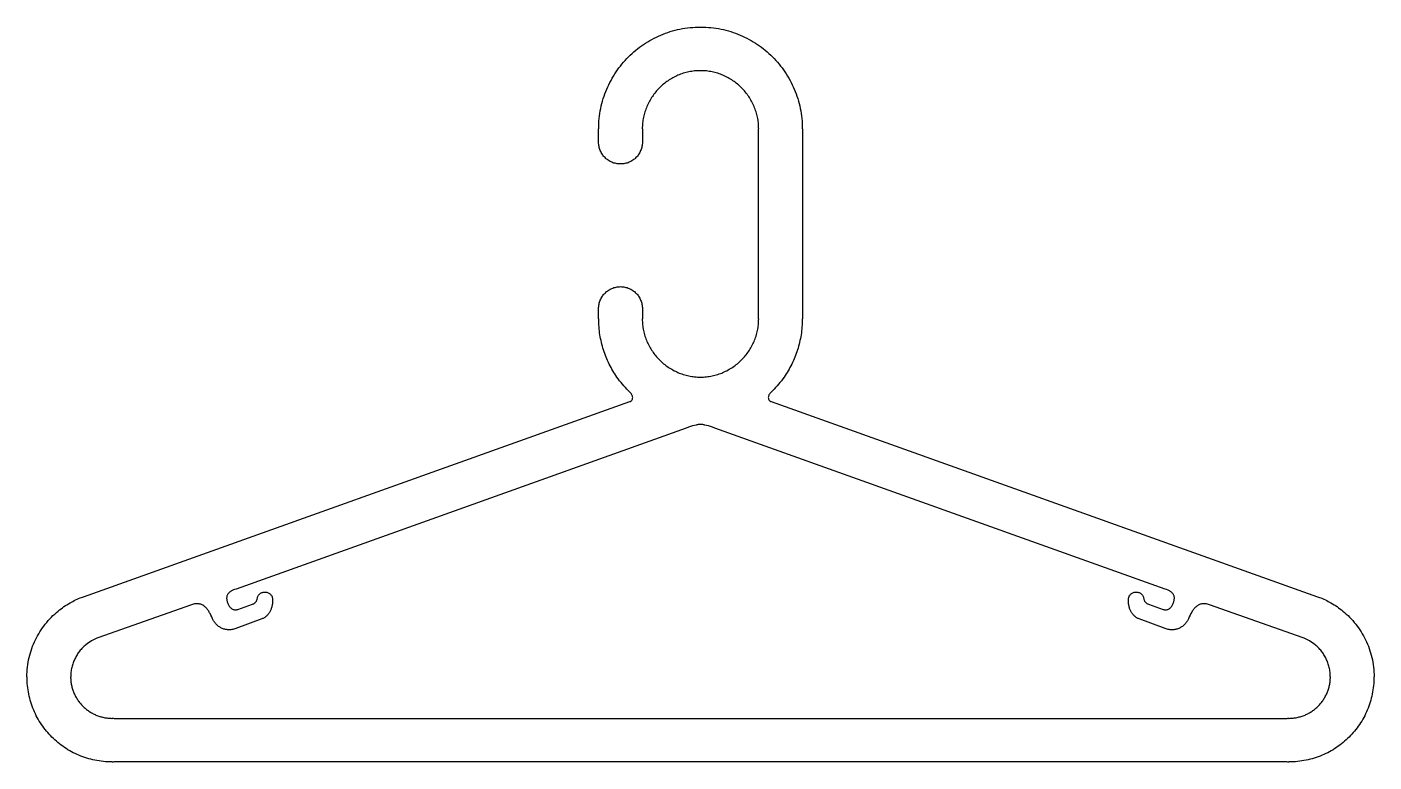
# Model space of a CAD drawing. Extents: x 27 to 2943, y 104 to 2866.
# Drawn here: x 2481 to 2942.5, y 1328.2 to 1580 of the extents above; entities that cross this region are included whole.
import ezdxf

# ---------------------------------------------------------------- set-up
doc = ezdxf.new("R2010")
doc.units = 0
doc.layers.add('IMPORT_-_HANGER_PACK_EPS', color=18, linetype='CONTINUOUS')

msp = doc.modelspace()

# ---------------------------------------------------------------- linework, layer by layer
at = {"layer": 'IMPORT_-_HANGER_PACK_EPS'}
msp.add_lwpolyline([(2711.74, 1460.04), (2711.74, 1460.04), (2712.25, 1460.05), (2712.76, 1460.07), (2713.26, 1460.1), (2713.76, 1460.15), (2714.26, 1460.2), (2714.75, 1460.27), (2715.24, 1460.36), (2715.73, 1460.45), (2716.21, 1460.56), (2716.69, 1460.68), (2717.16, 1460.81), (2717.63, 1460.95), (2718.09, 1461.1), (2718.55, 1461.26), (2719, 1461.44), (2719.45, 1461.62), (2719.89, 1461.82), (2720.33, 1462.03), (2720.76, 1462.24), (2721.19, 1462.47), (2721.61, 1462.71), (2722.03, 1462.95), (2722.43, 1463.21), (2722.84, 1463.48), (2723.23, 1463.75), (2723.62, 1464.04), (2724, 1464.33), (2724.37, 1464.63), (2724.74, 1464.94), (2725.1, 1465.26), (2725.45, 1465.59), (2725.8, 1465.93), (2726.13, 1466.27), (2726.46, 1466.62), (2726.78, 1466.98), (2727.09, 1467.35), (2727.39, 1467.72), (2727.69, 1468.1), (2727.97, 1468.49), (2728.25, 1468.89), (2728.51, 1469.29), (2728.77, 1469.7), (2729.02, 1470.11), (2729.25, 1470.53), (2729.48, 1470.96), (2729.7, 1471.39), (2729.9, 1471.83), (2730.1, 1472.27), (2730.29, 1472.72), (2730.46, 1473.17), (2730.62, 1473.63), (2730.78, 1474.1), (2730.92, 1474.57), (2731.05, 1475.04), (2731.17, 1475.52), (2731.27, 1476), (2731.37, 1476.48), (2731.45, 1476.97), (2731.52, 1477.46), (2731.58, 1477.96), (2731.62, 1478.46), (2731.65, 1478.96), (2731.67, 1479.47), (2731.68, 1479.98), (2731.65, 1479.98), (2731.65, 1479.98), (2731.65, 1545.05), (2731.65, 1545.05), (2731.68, 1545.05), (2731.67, 1545.56), (2731.65, 1546.06), (2731.62, 1546.57), (2731.58, 1547.07), (2731.52, 1547.56), (2731.45, 1548.06), (2731.37, 1548.55), (2731.27, 1549.03), (2731.17, 1549.51), (2731.05, 1549.99), (2730.92, 1550.46), (2730.78, 1550.93), (2730.62, 1551.39), (2730.46, 1551.85), (2730.29, 1552.31), (2730.1, 1552.76), (2729.9, 1553.2), (2729.7, 1553.64), (2729.48, 1554.07), (2729.25, 1554.49), (2729.02, 1554.92), (2728.77, 1555.33), (2728.51, 1555.74), (2728.25, 1556.14), (2727.97, 1556.53), (2727.69, 1556.92), (2727.39, 1557.3), (2727.09, 1557.68), (2726.78, 1558.04), (2726.46, 1558.4), (2726.13, 1558.76), (2725.8, 1559.1), (2725.45, 1559.44), (2725.1, 1559.76), (2724.74, 1560.08), (2724.37, 1560.4), (2724, 1560.7), (2723.62, 1560.99), (2723.23, 1561.28), (2722.84, 1561.55), (2722.43, 1561.82), (2722.03, 1562.07), (2721.61, 1562.32), (2721.19, 1562.56), (2720.76, 1562.78), (2720.33, 1563), (2719.89, 1563.21), (2719.45, 1563.4), (2719, 1563.59), (2718.55, 1563.76), (2718.09, 1563.93), (2717.63, 1564.08), (2717.16, 1564.22), (2716.69, 1564.35), (2716.21, 1564.47), (2715.73, 1564.58), (2715.24, 1564.67), (2714.75, 1564.75), (2714.26, 1564.82), (2713.76, 1564.88), (2713.26, 1564.93), (2712.76, 1564.96), (2712.25, 1564.98), (2711.74, 1564.98), (2711.74, 1564.95), (2711.74, 1564.95), (2711.74, 1564.95), (2711.74, 1564.98), (2711.23, 1564.98), (2710.73, 1564.96), (2710.22, 1564.93), (2709.72, 1564.88), (2709.23, 1564.82), (2708.73, 1564.75), (2708.24, 1564.67), (2707.76, 1564.58), (2707.28, 1564.47), (2706.8, 1564.35), (2706.33, 1564.22), (2705.86, 1564.08), (2705.39, 1563.93), (2704.93, 1563.76), (2704.48, 1563.59), (2704.03, 1563.4), (2703.59, 1563.21), (2703.15, 1563), (2702.72, 1562.78), (2702.29, 1562.56), (2701.87, 1562.32), (2701.46, 1562.07), (2701.05, 1561.82), (2700.65, 1561.55), (2700.25, 1561.28), (2699.87, 1560.99), (2699.48, 1560.7), (2699.11, 1560.4), (2698.74, 1560.08), (2698.38, 1559.77), (2698.03, 1559.44), (2697.69, 1559.1), (2697.35, 1558.76), (2697.02, 1558.4), (2696.7, 1558.05), (2696.39, 1557.68), (2696.09, 1557.3), (2695.8, 1556.92), (2695.51, 1556.53), (2695.24, 1556.14), (2694.97, 1555.74), (2694.71, 1555.33), (2694.47, 1554.92), (2694.23, 1554.5), (2694, 1554.07), (2693.79, 1553.64), (2693.58, 1553.2), (2693.38, 1552.76), (2693.2, 1552.31), (2693.02, 1551.85), (2692.86, 1551.39), (2692.71, 1550.93), (2692.57, 1550.46), (2692.44, 1549.99), (2692.32, 1549.51), (2692.21, 1549.03), (2692.12, 1548.54), (2692.04, 1548.06), (2691.97, 1547.56), (2691.91, 1547.07), (2691.86, 1546.57), (2691.83, 1546.06), (2691.81, 1545.56), (2691.8, 1545.05), (2691.83, 1545.05), (2691.83, 1545.05), (2691.83, 1540.52), (2691.82, 1540.13), (2691.79, 1539.75), (2691.75, 1539.37), (2691.68, 1539), (2691.6, 1538.64), (2691.5, 1538.29), (2691.38, 1537.94), (2691.24, 1537.6), (2691.09, 1537.26), (2690.93, 1536.94), (2690.75, 1536.63), (2690.55, 1536.32), (2690.34, 1536.03), (2690.12, 1535.75), (2689.88, 1535.47), (2689.64, 1535.21), (2689.38, 1534.96), (2689.1, 1534.73), (2688.82, 1534.51), (2688.53, 1534.3), (2688.22, 1534.1), (2687.91, 1533.92), (2687.58, 1533.76), (2687.25, 1533.61), (2686.91, 1533.47), (2686.56, 1533.35), (2686.21, 1533.25), (2685.84, 1533.17), (2685.48, 1533.1), (2685.1, 1533.05), (2684.72, 1533.03), (2684.33, 1533.02), (2683.95, 1533.03), (2683.57, 1533.05), (2683.19, 1533.1), (2682.82, 1533.17), (2682.46, 1533.25), (2682.1, 1533.35), (2681.75, 1533.47), (2681.41, 1533.61), (2681.08, 1533.76), (2680.76, 1533.92), (2680.44, 1534.1), (2680.14, 1534.3), (2679.85, 1534.51), (2679.56, 1534.73), (2679.29, 1534.96), (2679.03, 1535.21), (2678.78, 1535.47), (2678.55, 1535.75), (2678.32, 1536.03), (2678.11, 1536.32), (2677.92, 1536.63), (2677.74, 1536.94), (2677.57, 1537.26), (2677.42, 1537.6), (2677.29, 1537.94), (2677.17, 1538.29), (2677.07, 1538.64), (2676.99, 1539), (2676.92, 1539.37), (2676.87, 1539.75), (2676.84, 1540.13), (2676.83, 1540.52), (2676.83, 1545.05), (2676.83, 1545.05), (2676.86, 1545.05), (2676.87, 1545.95), (2676.91, 1546.84), (2676.96, 1547.73), (2677.04, 1548.61), (2677.14, 1549.49), (2677.27, 1550.36), (2677.41, 1551.22), (2677.57, 1552.07), (2677.76, 1552.92), (2677.96, 1553.76), (2678.19, 1554.59), (2678.43, 1555.42), (2678.7, 1556.23), (2678.98, 1557.04), (2679.29, 1557.83), (2679.61, 1558.62), (2679.95, 1559.4), (2680.31, 1560.17), (2680.68, 1560.92), (2681.08, 1561.67), (2681.49, 1562.41), (2681.92, 1563.13), (2682.36, 1563.85), (2682.82, 1564.55), (2683.3, 1565.24), (2683.8, 1565.91), (2684.31, 1566.58), (2684.83, 1567.23), (2685.37, 1567.87), (2685.93, 1568.5), (2686.5, 1569.11), (2687.08, 1569.71), (2687.68, 1570.29), (2688.29, 1570.86), (2688.92, 1571.42), (2689.56, 1571.96), (2690.21, 1572.48), (2690.87, 1572.99), (2691.55, 1573.48), (2692.24, 1573.96), (2692.94, 1574.42), (2693.66, 1574.87), (2694.38, 1575.3), (2695.12, 1575.71), (2695.86, 1576.1), (2696.62, 1576.48), (2697.39, 1576.84), (2698.17, 1577.18), (2698.95, 1577.5), (2699.75, 1577.81), (2700.56, 1578.09), (2701.37, 1578.35), (2702.19, 1578.6), (2703.03, 1578.82), (2703.87, 1579.03), (2704.71, 1579.22), (2705.57, 1579.38), (2706.43, 1579.52), (2707.3, 1579.64), (2708.18, 1579.74), (2709.06, 1579.82), (2709.95, 1579.88), (2710.84, 1579.91), (2711.74, 1579.93), (2711.74, 1579.95), (2711.74, 1579.95), (2711.74, 1579.95), (2711.74, 1579.93), (2712.64, 1579.91), (2713.54, 1579.88), (2714.43, 1579.82), (2715.31, 1579.74), (2716.18, 1579.64), (2717.05, 1579.52), (2717.92, 1579.38), (2718.77, 1579.22), (2719.62, 1579.03), (2720.46, 1578.83), (2721.29, 1578.6), (2722.11, 1578.35), (2722.93, 1578.09), (2723.73, 1577.81), (2724.53, 1577.5), (2725.32, 1577.18), (2726.1, 1576.84), (2726.86, 1576.48), (2727.62, 1576.1), (2728.37, 1575.71), (2729.1, 1575.3), (2729.83, 1574.87), (2730.54, 1574.42), (2731.24, 1573.96), (2731.93, 1573.48), (2732.61, 1572.99), (2733.28, 1572.48), (2733.93, 1571.96), (2734.57, 1571.42), (2735.19, 1570.86), (2735.8, 1570.29), (2736.4, 1569.71), (2736.99, 1569.11), (2737.56, 1568.5), (2738.11, 1567.87), (2738.65, 1567.23), (2739.18, 1566.58), (2739.69, 1565.91), (2740.18, 1565.24), (2740.66, 1564.55), (2741.12, 1563.85), (2741.57, 1563.13), (2742, 1562.41), (2742.41, 1561.67), (2742.8, 1560.92), (2743.18, 1560.17), (2743.54, 1559.4), (2743.88, 1558.62), (2744.2, 1557.83), (2744.5, 1557.04), (2744.79, 1556.23), (2745.05, 1555.42), (2745.3, 1554.59), (2745.52, 1553.76), (2745.73, 1552.92), (2745.91, 1552.07), (2746.08, 1551.22), (2746.22, 1550.36), (2746.34, 1549.49), (2746.44, 1548.61), (2746.52, 1547.73), (2746.58, 1546.84), (2746.61, 1545.95), (2746.62, 1545.05), (2746.65, 1545.05), (2746.65, 1545.05), (2746.65, 1479.98), (2746.65, 1479.98), (2746.62, 1479.98), (2746.62, 1479.29), (2746.59, 1478.6), (2746.56, 1477.91), (2746.51, 1477.23), (2746.45, 1476.55), (2746.38, 1475.87), (2746.3, 1475.2), (2746.2, 1474.53), (2746.09, 1473.87), (2745.96, 1473.21), (2745.83, 1472.56), (2745.68, 1471.91), (2745.52, 1471.26), (2745.35, 1470.62), (2745.16, 1469.98), (2744.97, 1469.35), (2744.76, 1468.73), (2744.54, 1468.1), (2744.31, 1467.49), (2744.07, 1466.88), (2743.82, 1466.28), (2743.56, 1465.68), (2743.29, 1465.09), (2743, 1464.5), (2742.71, 1463.92), (2742.4, 1463.35), (2742.09, 1462.78), (2741.76, 1462.22), (2741.42, 1461.66), (2741.08, 1461.12), (2740.72, 1460.58), (2740.36, 1460.04), (2740.36, 1460.04), (2739.91, 1459.41), (2739.45, 1458.8), (2738.97, 1458.19), (2738.48, 1457.59), (2737.98, 1457.01), (2737.47, 1456.43), (2736.94, 1455.87), (2736.4, 1455.32), (2735.89, 1454.82), (2735.89, 1454.82), (2735.69, 1454.62), (2735.5, 1454.41), (2735.34, 1454.19), (2735.21, 1453.97), (2735.11, 1453.74), (2735.04, 1453.52), (2735, 1453.29), (2734.98, 1453.07), (2734.99, 1452.86), (2735.02, 1452.66), (2735.08, 1452.46), (2735.16, 1452.28), (2735.27, 1452.12), (2735.4, 1451.97), (2735.47, 1451.9), (2735.55, 1451.84), (2735.63, 1451.78), (2735.72, 1451.73), (2735.82, 1451.68), (2735.92, 1451.64), (2735.92, 1451.64), (2923.18, 1384.84), (2923.18, 1384.84), (2923.49, 1384.72), (2923.78, 1384.6), (2924.31, 1384.39), (2924.82, 1384.18), (2925.33, 1383.96), (2925.83, 1383.73), (2926.32, 1383.49), (2926.8, 1383.24), (2927.28, 1382.99), (2927.74, 1382.73), (2928.27, 1382.42), (2928.8, 1382.1), (2929.31, 1381.77), (2929.83, 1381.42), (2930.33, 1381.07), (2930.83, 1380.7), (2931.33, 1380.32), (2931.82, 1379.93), (2932.42, 1379.42), (2933.01, 1378.89), (2933.59, 1378.35), (2934.15, 1377.79), (2934.7, 1377.22), (2935.23, 1376.63), (2935.75, 1376.03), (2936.24, 1375.42), (2936.73, 1374.79), (2937.19, 1374.15), (2937.64, 1373.5), (2938.07, 1372.83), (2938.49, 1372.15), (2938.88, 1371.46), (2939.26, 1370.76), (2939.62, 1370.05), (2939.96, 1369.32), (2940.28, 1368.59), (2940.57, 1367.85), (2940.85, 1367.09), (2941.11, 1366.33), (2941.35, 1365.55), (2941.57, 1364.77), (2941.76, 1363.98), (2941.94, 1363.18), (2942.09, 1362.37), (2942.22, 1361.56), (2942.33, 1360.74), (2942.41, 1359.91), (2942.47, 1359.07), (2942.51, 1358.23), (2942.52, 1357.38), (2942.52, 1357.38), (2942.49, 1357.38), (2942.48, 1356.63), (2942.45, 1355.88), (2942.4, 1355.13), (2942.34, 1354.39), (2942.25, 1353.66), (2942.15, 1352.93), (2942.03, 1352.21), (2941.9, 1351.49), (2941.74, 1350.78), (2941.57, 1350.08), (2941.38, 1349.38), (2941.18, 1348.69), (2940.96, 1348.01), (2940.72, 1347.33), (2940.47, 1346.67), (2940.2, 1346.01), (2939.92, 1345.36), (2939.62, 1344.72), (2939.31, 1344.08), (2938.98, 1343.46), (2938.63, 1342.85), (2938.28, 1342.24), (2937.91, 1341.64), (2937.52, 1341.06), (2937.12, 1340.48), (2936.71, 1339.92), (2936.28, 1339.36), (2935.85, 1338.82), (2935.4, 1338.28), (2934.93, 1337.76), (2934.46, 1337.25), (2933.97, 1336.75), (2933.47, 1336.26), (2932.96, 1335.79), (2932.44, 1335.32), (2931.9, 1334.87), (2931.36, 1334.43), (2930.8, 1334.01), (2930.24, 1333.6), (2929.66, 1333.2), (2929.08, 1332.81), (2928.48, 1332.44), (2927.87, 1332.08), (2927.26, 1331.74), (2926.63, 1331.41), (2926, 1331.1), (2925.36, 1330.8), (2924.71, 1330.52), (2924.05, 1330.25), (2923.38, 1330), (2922.71, 1329.76), (2922.03, 1329.54), (2921.34, 1329.33), (2920.64, 1329.15), (2919.94, 1328.98), (2919.23, 1328.82), (2918.51, 1328.69), (2917.79, 1328.57), (2917.06, 1328.46), (2916.33, 1328.38), (2915.59, 1328.32), (2914.84, 1328.27), (2914.09, 1328.24), (2913.34, 1328.23), (2913.34, 1328.2), (2913.34, 1328.2), (2913, 1328.21), (2912.67, 1328.23), (2711.74, 1328.23), (2510.81, 1328.23), (2510.48, 1328.21), (2510.15, 1328.2), (2510.14, 1328.2), (2510.14, 1328.23), (2509.39, 1328.24), (2508.64, 1328.27), (2507.89, 1328.32), (2507.16, 1328.38), (2506.42, 1328.46), (2505.69, 1328.57), (2504.97, 1328.69), (2504.25, 1328.82), (2503.54, 1328.98), (2502.84, 1329.15), (2502.15, 1329.33), (2501.46, 1329.54), (2500.77, 1329.76), (2500.1, 1330), (2499.43, 1330.25), (2498.77, 1330.52), (2498.12, 1330.8), (2497.48, 1331.1), (2496.85, 1331.41), (2496.23, 1331.74), (2495.61, 1332.08), (2495.01, 1332.44), (2494.41, 1332.81), (2493.82, 1333.2), (2493.25, 1333.6), (2492.68, 1334.01), (2492.13, 1334.43), (2491.58, 1334.87), (2491.05, 1335.32), (2490.53, 1335.79), (2490.01, 1336.26), (2489.51, 1336.75), (2489.03, 1337.25), (2488.55, 1337.76), (2488.09, 1338.28), (2487.64, 1338.82), (2487.2, 1339.36), (2486.77, 1339.92), (2486.36, 1340.48), (2485.96, 1341.06), (2485.58, 1341.64), (2485.21, 1342.24), (2484.85, 1342.85), (2484.51, 1343.46), (2484.18, 1344.08), (2483.86, 1344.72), (2483.57, 1345.36), (2483.28, 1346.01), (2483.01, 1346.67), (2482.76, 1347.33), (2482.52, 1348.01), (2482.3, 1348.69), (2482.1, 1349.38), (2481.91, 1350.08), (2481.74, 1350.78), (2481.59, 1351.49), (2481.45, 1352.21), (2481.33, 1352.93), (2481.23, 1353.66), (2481.15, 1354.39), (2481.08, 1355.13), (2481.03, 1355.88), (2481.01, 1356.63), (2481, 1357.38), (2480.97, 1357.38), (2480.97, 1357.38), (2480.98, 1358.23), (2481.02, 1359.07), (2481.08, 1359.91), (2481.16, 1360.74), (2481.27, 1361.56), (2481.39, 1362.37), (2481.55, 1363.18), (2481.72, 1363.98), (2481.92, 1364.77), (2482.13, 1365.55), (2482.37, 1366.33), (2482.63, 1367.09), (2482.91, 1367.85), (2483.21, 1368.59), (2483.53, 1369.32), (2483.87, 1370.05), (2484.23, 1370.76), (2484.6, 1371.46), (2485, 1372.15), (2485.41, 1372.83), (2485.84, 1373.5), (2486.29, 1374.15), (2486.76, 1374.79), (2487.24, 1375.42), (2487.74, 1376.03), (2488.25, 1376.63), (2488.79, 1377.22), (2489.33, 1377.79), (2489.89, 1378.35), (2490.47, 1378.89), (2491.06, 1379.42), (2491.67, 1379.93), (2492.16, 1380.32), (2492.65, 1380.7), (2493.15, 1381.07), (2493.66, 1381.42), (2494.17, 1381.77), (2494.69, 1382.1), (2495.21, 1382.42), (2495.74, 1382.73), (2496.21, 1382.99), (2496.68, 1383.24), (2497.17, 1383.49), (2497.66, 1383.73), (2498.16, 1383.96), (2498.66, 1384.18), (2499.18, 1384.39), (2499.7, 1384.6), (2500, 1384.72), (2500.3, 1384.84), (2500.3, 1384.84), (2687.56, 1451.64), (2687.67, 1451.68), (2687.76, 1451.73), (2687.85, 1451.78), (2687.94, 1451.84), (2688.09, 1451.97), (2688.22, 1452.12), (2688.33, 1452.28), (2688.41, 1452.46), (2688.47, 1452.66), (2688.5, 1452.86), (2688.51, 1453.07), (2688.49, 1453.29), (2688.44, 1453.52), (2688.37, 1453.74), (2688.27, 1453.97), (2688.14, 1454.19), (2687.99, 1454.41), (2687.8, 1454.62), (2687.59, 1454.82), (2687.59, 1454.82), (2687.08, 1455.32), (2686.54, 1455.87), (2686.02, 1456.43), (2685.5, 1457.01), (2685, 1457.59), (2684.51, 1458.19), (2684.04, 1458.8), (2683.58, 1459.41), (2683.13, 1460.04), (2682.76, 1460.58), (2682.41, 1461.12), (2682.06, 1461.66), (2681.72, 1462.22), (2681.4, 1462.78), (2681.08, 1463.35), (2680.78, 1463.92), (2680.48, 1464.5), (2680.2, 1465.09), (2679.93, 1465.68), (2679.66, 1466.28), (2679.41, 1466.88), (2679.17, 1467.49), (2678.94, 1468.1), (2678.72, 1468.73), (2678.52, 1469.35), (2678.32, 1469.98), (2678.14, 1470.62), (2677.96, 1471.26), (2677.8, 1471.9), (2677.66, 1472.56), (2677.52, 1473.21), (2677.4, 1473.87), (2677.29, 1474.53), (2677.19, 1475.2), (2677.1, 1475.87), (2677.03, 1476.55), (2676.97, 1477.23), (2676.92, 1477.91), (2676.89, 1478.6), (2676.87, 1479.29), (2676.86, 1479.98), (2676.83, 1479.98), (2676.83, 1479.98), (2676.83, 1483.51), (2676.84, 1483.89), (2676.87, 1484.27), (2676.92, 1484.65), (2676.99, 1485.02), (2677.07, 1485.38), (2677.17, 1485.74), (2677.29, 1486.09), (2677.42, 1486.43), (2677.57, 1486.76), (2677.74, 1487.08), (2677.92, 1487.4), (2678.11, 1487.7), (2678.32, 1488), (2678.55, 1488.28), (2678.78, 1488.55), (2679.03, 1488.81), (2679.29, 1489.06), (2679.56, 1489.3), (2679.85, 1489.52), (2680.14, 1489.73), (2680.44, 1489.92), (2680.76, 1490.1), (2681.08, 1490.27), (2681.41, 1490.42), (2681.75, 1490.55), (2682.1, 1490.67), (2682.46, 1490.77), (2682.82, 1490.86), (2683.19, 1490.92), (2683.57, 1490.97), (2683.95, 1491), (2684.33, 1491.01), (2684.72, 1491), (2685.1, 1490.97), (2685.48, 1490.92), (2685.84, 1490.86), (2686.21, 1490.77), (2686.56, 1490.67), (2686.91, 1490.55), (2687.25, 1490.42), (2687.58, 1490.27), (2687.91, 1490.1), (2688.22, 1489.92), (2688.53, 1489.73), (2688.82, 1489.52), (2689.1, 1489.3), (2689.38, 1489.06), (2689.64, 1488.81), (2689.88, 1488.55), (2690.12, 1488.28), (2690.34, 1488), (2690.55, 1487.7), (2690.75, 1487.4), (2690.93, 1487.08), (2691.09, 1486.76), (2691.24, 1486.43), (2691.38, 1486.09), (2691.5, 1485.74), (2691.6, 1485.38), (2691.68, 1485.02), (2691.75, 1484.65), (2691.79, 1484.27), (2691.82, 1483.89), (2691.83, 1483.51), (2691.83, 1479.98), (2691.83, 1479.98), (2691.8, 1479.98), (2691.81, 1479.47), (2691.83, 1478.96), (2691.86, 1478.46), (2691.91, 1477.96), (2691.97, 1477.46), (2692.04, 1476.97), (2692.12, 1476.48), (2692.21, 1476), (2692.32, 1475.51), (2692.44, 1475.04), (2692.57, 1474.56), (2692.71, 1474.1), (2692.86, 1473.63), (2693.02, 1473.17), (2693.2, 1472.72), (2693.38, 1472.27), (2693.58, 1471.83), (2693.79, 1471.39), (2694, 1470.96), (2694.23, 1470.53), (2694.47, 1470.11), (2694.71, 1469.7), (2694.97, 1469.29), (2695.24, 1468.89), (2695.51, 1468.49), (2695.8, 1468.1), (2696.09, 1467.72), (2696.39, 1467.35), (2696.7, 1466.98), (2697.02, 1466.62), (2697.35, 1466.27), (2697.69, 1465.93), (2698.03, 1465.59), (2698.38, 1465.26), (2698.74, 1464.94), (2699.11, 1464.63), (2699.48, 1464.33), (2699.87, 1464.04), (2700.25, 1463.75), (2700.65, 1463.48), (2701.05, 1463.21), (2701.46, 1462.95), (2701.87, 1462.71), (2702.29, 1462.47), (2702.72, 1462.24), (2703.15, 1462.03), (2703.59, 1461.82), (2704.03, 1461.62), (2704.48, 1461.44), (2704.93, 1461.26), (2705.39, 1461.1), (2705.86, 1460.95), (2706.33, 1460.81), (2706.8, 1460.68), (2707.28, 1460.56), (2707.76, 1460.45), (2708.24, 1460.36), (2708.73, 1460.27), (2709.23, 1460.2), (2709.72, 1460.15), (2710.22, 1460.1), (2710.73, 1460.07), (2711.23, 1460.05), (2711.74, 1460.04), (2711.74, 1460.04), (2711.74, 1460.04)], close=True, dxfattribs=at)
for points in [[(2711.74, 1460.04), (2711.74, 1460.07), (2711.74, 1460.07), (2711.74, 1460.07), (2711.74, 1460.04)], [(2740.36, 1460.04), (2740.36, 1460.04)], [(2711.74, 1443.8), (2711.5, 1443.79), (2711.25, 1443.78), (2711, 1443.75), (2710.74, 1443.72), (2710.48, 1443.67), (2710.21, 1443.62), (2709.64, 1443.49), (2709.03, 1443.31), (2708.35, 1443.1), (2707.61, 1442.85), (2706.78, 1442.56), (2552.6, 1387.46), (2552.05, 1387.26), (2551.79, 1387.15), (2551.55, 1387.04), (2551.32, 1386.93), (2551.1, 1386.81), (2550.89, 1386.69), (2550.7, 1386.57), (2550.52, 1386.44), (2550.36, 1386.31), (2550.21, 1386.18), (2550.07, 1386.04), (2549.94, 1385.9), (2549.83, 1385.75), (2549.72, 1385.59), (2549.64, 1385.43), (2549.56, 1385.27), (2549.5, 1385.1), (2549.45, 1384.93), (2549.42, 1384.74), (2549.4, 1384.55), (2549.39, 1384.36), (2549.39, 1384.16), (2549.41, 1383.95), (2549.44, 1383.73), (2549.48, 1383.51), (2549.54, 1383.28), (2549.61, 1383.04), (2549.7, 1382.79), (2549.79, 1382.54), (2549.9, 1382.27), (2550.03, 1382), (2550.15, 1381.77), (2550.28, 1381.56), (2550.43, 1381.36), (2550.59, 1381.17), (2550.77, 1381), (2550.96, 1380.85), (2551.15, 1380.71), (2551.36, 1380.6), (2551.58, 1380.5), (2551.8, 1380.42), (2552.03, 1380.37), (2552.26, 1380.34), (2552.5, 1380.34), (2552.74, 1380.35), (2552.98, 1380.4), (2553.23, 1380.47), (2558.26, 1382.26), (2558.46, 1382.33), (2558.65, 1382.41), (2558.81, 1382.5), (2558.96, 1382.59), (2559.1, 1382.69), (2559.22, 1382.79), (2559.32, 1382.91), (2559.42, 1383.03), (2559.51, 1383.16), (2559.58, 1383.3), (2559.65, 1383.46), (2559.72, 1383.63), (2559.83, 1384), (2559.94, 1384.44), (2560.01, 1384.71), (2560.1, 1384.95), (2560.21, 1385.18), (2560.34, 1385.39), (2560.49, 1385.58), (2560.65, 1385.75), (2560.83, 1385.9), (2561.02, 1386.03), (2561.21, 1386.14), (2561.42, 1386.24), (2561.63, 1386.31), (2561.85, 1386.37), (2562.08, 1386.41), (2562.31, 1386.43), (2562.53, 1386.43), (2562.76, 1386.42), (2562.99, 1386.38), (2563.21, 1386.33), (2563.43, 1386.26), (2563.64, 1386.17), (2563.85, 1386.07), (2564.04, 1385.95), (2564.22, 1385.81), (2564.4, 1385.65), (2564.55, 1385.48), (2564.7, 1385.29), (2564.82, 1385.08), (2564.93, 1384.85), (2565.02, 1384.61), (2565.08, 1384.35), (2565.12, 1384.08), (2565.14, 1383.79), (2565.14, 1383.5), (2565.14, 1383.21), (2565.12, 1382.93), (2565.1, 1382.65), (2565.06, 1382.37), (2565.02, 1382.1), (2564.97, 1381.83), (2564.92, 1381.57), (2564.85, 1381.31), (2564.78, 1381.06), (2564.7, 1380.81), (2564.61, 1380.57), (2564.52, 1380.34), (2564.42, 1380.11), (2564.31, 1379.88), (2564.19, 1379.67), (2564.07, 1379.46), (2563.94, 1379.25), (2563.8, 1379.05), (2563.66, 1378.87), (2563.51, 1378.68), (2563.35, 1378.51), (2563.19, 1378.34), (2563.02, 1378.18), (2562.84, 1378.03), (2562.66, 1377.89), (2562.47, 1377.76), (2562.28, 1377.63), (2562.08, 1377.52), (2561.87, 1377.41), (2561.66, 1377.32), (2561.45, 1377.23), (2552.49, 1373.9), (2552.16, 1373.79), (2551.83, 1373.69), (2551.51, 1373.62), (2551.19, 1373.56), (2550.87, 1373.51), (2550.55, 1373.49), (2550.24, 1373.48), (2549.93, 1373.49), (2549.63, 1373.51), (2549.33, 1373.55), (2549.03, 1373.6), (2548.74, 1373.67), (2548.46, 1373.75), (2548.18, 1373.84), (2547.91, 1373.95), (2547.64, 1374.07), (2547.38, 1374.2), (2547.13, 1374.34), (2546.89, 1374.49), (2546.65, 1374.66), (2546.42, 1374.83), (2546.2, 1375.01), (2545.99, 1375.21), (2545.79, 1375.41), (2545.6, 1375.62), (2545.42, 1375.84), (2545.24, 1376.06), (2545.08, 1376.3), (2544.93, 1376.54), (2544.79, 1376.78), (2544.66, 1377.03), (2544.54, 1377.29), (2544.28, 1377.88), (2544.01, 1378.47), (2543.72, 1379.04), (2543.57, 1379.31), (2543.41, 1379.58), (2543.25, 1379.85), (2543.09, 1380.1), (2542.91, 1380.35), (2542.74, 1380.58), (2542.55, 1380.81), (2542.36, 1381.02), (2542.16, 1381.22), (2541.95, 1381.41), (2541.74, 1381.59), (2541.52, 1381.75), (2541.28, 1381.9), (2541.04, 1382.03), (2540.79, 1382.14), (2540.53, 1382.24), (2540.26, 1382.31), (2539.98, 1382.37), (2539.69, 1382.41), (2539.38, 1382.43), (2539.07, 1382.42), (2538.74, 1382.4), (2538.4, 1382.35), (2538.05, 1382.27), (2537.68, 1382.18), (2537.3, 1382.05), (2505.28, 1370.72), (2505.28, 1370.72), (2504.94, 1370.61), (2504.49, 1370.42), (2504.04, 1370.21), (2503.58, 1369.98), (2503.12, 1369.73), (2502.6, 1369.41), (2502.1, 1369.08), (2501.62, 1368.74), (2501.16, 1368.38), (2500.87, 1368.14), (2500.58, 1367.88), (2500.3, 1367.62), (2500.03, 1367.35), (2499.76, 1367.07), (2499.5, 1366.78), (2499.25, 1366.49), (2499.01, 1366.19), (2498.78, 1365.89), (2498.55, 1365.57), (2498.33, 1365.26), (2498.12, 1364.93), (2497.92, 1364.6), (2497.73, 1364.26), (2497.55, 1363.92), (2497.37, 1363.57), (2497.21, 1363.22), (2497.06, 1362.86), (2496.91, 1362.5), (2496.77, 1362.13), (2496.65, 1361.76), (2496.53, 1361.38), (2496.43, 1361), (2496.33, 1360.61), (2496.25, 1360.22), (2496.17, 1359.82), (2496.11, 1359.43), (2496.06, 1359.02), (2496.02, 1358.62), (2495.99, 1358.21), (2495.97, 1357.8), (2495.97, 1357.38), (2495.97, 1357.38), (2495.94, 1357.38), (2495.94, 1357.02), (2495.96, 1356.65), (2495.98, 1356.29), (2496.01, 1355.94), (2496.05, 1355.58), (2496.1, 1355.23), (2496.16, 1354.88), (2496.23, 1354.53), (2496.3, 1354.19), (2496.39, 1353.85), (2496.48, 1353.51), (2496.58, 1353.18), (2496.69, 1352.85), (2496.8, 1352.52), (2496.93, 1352.2), (2497.06, 1351.88), (2497.2, 1351.56), (2497.35, 1351.25), (2497.5, 1350.94), (2497.66, 1350.64), (2497.83, 1350.34), (2498.01, 1350.04), (2498.19, 1349.75), (2498.38, 1349.46), (2498.57, 1349.18), (2498.77, 1348.91), (2498.98, 1348.63), (2499.2, 1348.37), (2499.42, 1348.11), (2499.65, 1347.85), (2499.88, 1347.6), (2500.12, 1347.35), (2500.36, 1347.12), (2500.61, 1346.88), (2500.87, 1346.66), (2501.13, 1346.44), (2501.39, 1346.22), (2501.66, 1346.02), (2501.94, 1345.81), (2502.22, 1345.62), (2502.5, 1345.43), (2502.79, 1345.25), (2503.08, 1345.07), (2503.38, 1344.91), (2503.68, 1344.74), (2503.99, 1344.59), (2504.3, 1344.44), (2504.62, 1344.31), (2504.93, 1344.17), (2505.26, 1344.05), (2505.58, 1343.93), (2505.91, 1343.82), (2506.24, 1343.72), (2506.58, 1343.63), (2506.92, 1343.55), (2507.26, 1343.47), (2507.6, 1343.4), (2507.95, 1343.34), (2508.3, 1343.29), (2508.65, 1343.25), (2509.01, 1343.22), (2509.37, 1343.19), (2509.73, 1343.18), (2510.09, 1343.17), (2510.12, 1343.17), (2510.14, 1343.17), (2510.14, 1343.2), (2510.15, 1343.2), (2510.47, 1343.19), (2510.8, 1343.17), (2711.74, 1343.17), (2912.69, 1343.17), (2913.01, 1343.19), (2913.34, 1343.2), (2913.34, 1343.2), (2913.34, 1343.17), (2913.37, 1343.17), (2913.4, 1343.17), (2913.76, 1343.18), (2914.12, 1343.19), (2914.48, 1343.22), (2914.83, 1343.25), (2915.19, 1343.29), (2915.54, 1343.34), (2915.88, 1343.4), (2916.23, 1343.47), (2916.57, 1343.55), (2916.91, 1343.63), (2917.24, 1343.72), (2917.58, 1343.82), (2917.9, 1343.93), (2918.23, 1344.05), (2918.55, 1344.17), (2918.87, 1344.31), (2919.18, 1344.44), (2919.49, 1344.59), (2919.8, 1344.74), (2920.1, 1344.91), (2920.4, 1345.07), (2920.69, 1345.25), (2920.98, 1345.43), (2921.27, 1345.62), (2921.55, 1345.81), (2921.82, 1346.02), (2922.09, 1346.22), (2922.36, 1346.44), (2922.62, 1346.66), (2922.87, 1346.88), (2923.12, 1347.12), (2923.36, 1347.35), (2923.6, 1347.6), (2923.84, 1347.85), (2924.06, 1348.11), (2924.29, 1348.37), (2924.5, 1348.63), (2924.71, 1348.91), (2924.91, 1349.18), (2925.11, 1349.46), (2925.3, 1349.75), (2925.48, 1350.04), (2925.66, 1350.34), (2925.82, 1350.64), (2925.98, 1350.94), (2926.14, 1351.25), (2926.29, 1351.56), (2926.42, 1351.88), (2926.56, 1352.2), (2926.68, 1352.52), (2926.8, 1352.85), (2926.91, 1353.18), (2927.01, 1353.51), (2927.1, 1353.85), (2927.18, 1354.19), (2927.26, 1354.53), (2927.32, 1354.88), (2927.38, 1355.23), (2927.43, 1355.58), (2927.47, 1355.94), (2927.51, 1356.29), (2927.53, 1356.65), (2927.54, 1357.02), (2927.55, 1357.38), (2927.52, 1357.38), (2927.52, 1357.38), (2927.51, 1357.8), (2927.49, 1358.21), (2927.47, 1358.62), (2927.43, 1359.02), (2927.37, 1359.43), (2927.31, 1359.82), (2927.24, 1360.22), (2927.15, 1360.61), (2927.06, 1361), (2926.95, 1361.38), (2926.84, 1361.76), (2926.71, 1362.13), (2926.58, 1362.5), (2926.43, 1362.86), (2926.27, 1363.22), (2926.11, 1363.57), (2925.94, 1363.92), (2925.75, 1364.26), (2925.56, 1364.6), (2925.36, 1364.93), (2925.15, 1365.26), (2924.93, 1365.57), (2924.71, 1365.89), (2924.47, 1366.19), (2924.23, 1366.49), (2923.98, 1366.78), (2923.72, 1367.07), (2923.46, 1367.35), (2923.19, 1367.62), (2922.91, 1367.88), (2922.62, 1368.14), (2922.33, 1368.38), (2921.87, 1368.74), (2921.39, 1369.08), (2920.88, 1369.41), (2920.36, 1369.73), (2919.9, 1369.98), (2919.45, 1370.21), (2918.99, 1370.42), (2918.54, 1370.61), (2918.2, 1370.72), (2918.2, 1370.72), (2886.18, 1382.05), (2885.8, 1382.18), (2885.44, 1382.27), (2885.08, 1382.35), (2884.74, 1382.4), (2884.42, 1382.42), (2884.1, 1382.43), (2883.8, 1382.41), (2883.51, 1382.37), (2883.22, 1382.31), (2882.95, 1382.24), (2882.69, 1382.14), (2882.44, 1382.03), (2882.2, 1381.9), (2881.97, 1381.75), (2881.75, 1381.59), (2881.53, 1381.41), (2881.32, 1381.22), (2881.12, 1381.02), (2880.93, 1380.81), (2880.75, 1380.58), (2880.57, 1380.35), (2880.4, 1380.1), (2880.23, 1379.85), (2880.07, 1379.58), (2879.77, 1379.04), (2879.48, 1378.47), (2879.2, 1377.88), (2878.94, 1377.29), (2878.82, 1377.03), (2878.7, 1376.78), (2878.56, 1376.54), (2878.4, 1376.3), (2878.24, 1376.06), (2878.07, 1375.84), (2877.89, 1375.62), (2877.69, 1375.41), (2877.49, 1375.21), (2877.28, 1375.01), (2877.06, 1374.83), (2876.83, 1374.66), (2876.6, 1374.49), (2876.35, 1374.34), (2876.1, 1374.2), (2875.84, 1374.07), (2875.58, 1373.95), (2875.31, 1373.84), (2875.03, 1373.75), (2874.74, 1373.67), (2874.45, 1373.6), (2874.16, 1373.55), (2873.86, 1373.51), (2873.56, 1373.49), (2873.25, 1373.48), (2872.93, 1373.49), (2872.62, 1373.51), (2872.3, 1373.56), (2871.98, 1373.62), (2871.65, 1373.69), (2871.32, 1373.79), (2870.99, 1373.9), (2862.04, 1377.23), (2861.82, 1377.32), (2861.61, 1377.41), (2861.41, 1377.52), (2861.21, 1377.63), (2861.01, 1377.76), (2860.83, 1377.89), (2860.64, 1378.03), (2860.47, 1378.18), (2860.3, 1378.34), (2860.14, 1378.51), (2859.98, 1378.68), (2859.83, 1378.87), (2859.68, 1379.05), (2859.55, 1379.25), (2859.42, 1379.46), (2859.29, 1379.67), (2859.18, 1379.88), (2859.07, 1380.11), (2858.97, 1380.34), (2858.87, 1380.57), (2858.78, 1380.81), (2858.7, 1381.06), (2858.63, 1381.31), (2858.57, 1381.57), (2858.51, 1381.83), (2858.46, 1382.1), (2858.42, 1382.37), (2858.39, 1382.65), (2858.36, 1382.93), (2858.35, 1383.21), (2858.34, 1383.5), (2858.34, 1383.79), (2858.36, 1384.08), (2858.4, 1384.35), (2858.47, 1384.61), (2858.56, 1384.85), (2858.66, 1385.08), (2858.79, 1385.29), (2858.93, 1385.48), (2859.09, 1385.65), (2859.26, 1385.81), (2859.44, 1385.95), (2859.64, 1386.07), (2859.84, 1386.17), (2860.06, 1386.26), (2860.27, 1386.33), (2860.5, 1386.38), (2860.72, 1386.42), (2860.95, 1386.43), (2861.18, 1386.43), (2861.41, 1386.41), (2861.63, 1386.37), (2861.85, 1386.31), (2862.07, 1386.24), (2862.27, 1386.14), (2862.47, 1386.03), (2862.66, 1385.9), (2862.83, 1385.75), (2862.99, 1385.58), (2863.14, 1385.39), (2863.27, 1385.18), (2863.38, 1384.95), (2863.48, 1384.71), (2863.55, 1384.44), (2863.65, 1384), (2863.71, 1383.81), (2863.77, 1383.63), (2863.83, 1383.46), (2863.9, 1383.3), (2863.98, 1383.16), (2864.06, 1383.03), (2864.16, 1382.91), (2864.27, 1382.79), (2864.39, 1382.69), (2864.52, 1382.59), (2864.67, 1382.5), (2864.84, 1382.41), (2865.02, 1382.33), (2865.22, 1382.26), (2870.26, 1380.47), (2870.5, 1380.4), (2870.75, 1380.35), (2870.99, 1380.34), (2871.22, 1380.34), (2871.46, 1380.37), (2871.69, 1380.42), (2871.91, 1380.5), (2872.12, 1380.6), (2872.33, 1380.71), (2872.53, 1380.85), (2872.72, 1381), (2872.89, 1381.17), (2873.05, 1381.36), (2873.2, 1381.56), (2873.34, 1381.77), (2873.46, 1382), (2873.58, 1382.27), (2873.69, 1382.54), (2873.79, 1382.79), (2873.87, 1383.04), (2873.94, 1383.28), (2874, 1383.51), (2874.05, 1383.73), (2874.08, 1383.95), (2874.09, 1384.16), (2874.1, 1384.36), (2874.09, 1384.55), (2874.07, 1384.74), (2874.03, 1384.93), (2873.98, 1385.1), (2873.92, 1385.27), (2873.85, 1385.43), (2873.76, 1385.59), (2873.66, 1385.75), (2873.55, 1385.9), (2873.42, 1386.04), (2873.28, 1386.18), (2873.13, 1386.31), (2872.96, 1386.44), (2872.78, 1386.57), (2872.59, 1386.69), (2872.39, 1386.81), (2872.17, 1386.93), (2871.94, 1387.04), (2871.44, 1387.26), (2870.89, 1387.46), (2716.7, 1442.56), (2715.88, 1442.85), (2715.13, 1443.1), (2714.46, 1443.31), (2713.84, 1443.49), (2713.28, 1443.62), (2713.01, 1443.67), (2712.75, 1443.72), (2712.49, 1443.75), (2712.24, 1443.78), (2711.99, 1443.79), (2711.74, 1443.8)]]:
    msp.add_lwpolyline(points, dxfattribs=at)

doc.saveas('drawing.dxf')
